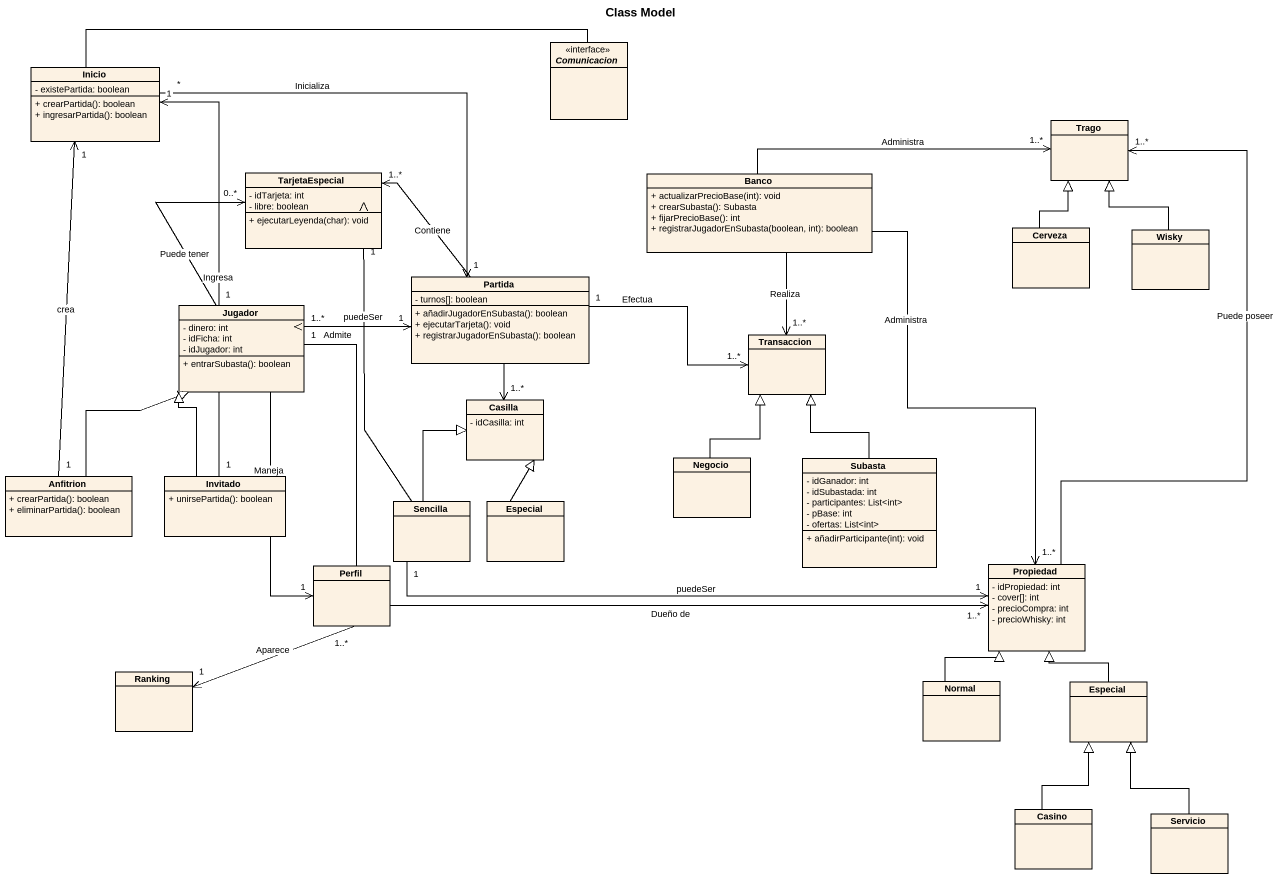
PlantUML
@startuml
title Class Model
hide circle
hide empty members
skinparam classAttributeIconSize 0
class Inicio {
  - existePartida: boolean
  + crearPartida(): boolean
  + ingresarPartida(): boolean
}
interface Comunicacion <<interface>>
class Trago
class TarjetaEspecial {
  - idTarjeta: int
  - libre: boolean
  + ejecutarLeyenda(char): void
}
class Banco {
  + actualizarPrecioBase(int): void
  + crearSubasta(): Subasta
  + fijarPrecioBase(): int
  + registrarJugadorEnSubasta(boolean, int): boolean
}
class Cerveza
class Wisky
class Jugador {
  - dinero: int
  - idFicha: int
  - idJugador: int
  + entrarSubasta(): boolean
}
class Partida {
  - turnos[]: boolean
  + añadirJugadorEnSubasta(): boolean
  + ejecutarTarjeta(): void
  + registrarJugadorEnSubasta(): boolean
}
class Transaccion
class Casilla {
  - idCasilla: int
}
class Negocio
class Subasta {
  - idGanador: int
  - idSubastada: int
  - participantes: List<int>
  - pBase: int
  - ofertas: List<int>
  + añadirParticipante(int): void
}
class Anfitrion {
  + crearPartida(): boolean
  + eliminarPartida(): boolean
}
class Invitado {
  + unirsePartida(): boolean
}
class Sencilla
class Especial
class Perfil
class Propiedad {
  - idPropiedad: int
  - cover[]: int
  - precioCompra: int
  - precioWhisky: int
}
class Ranking
class Normal
class "Especial" as Especial_2
class Casino
class Servicio
Inicio -right- Comunicacion
Inicio "*" -right-> "1" Partida : Inicializa
Banco -right-> "1..*" Trago : Administra
Banco --> "1..*" Transaccion : Realiza
Banco --> "1..*" Propiedad : Administra
Cerveza -up-|> Trago
Wisky -up-|> Trago
Jugador "1" -up-> "0..*" TarjetaEspecial : Puede tener
Jugador --> "1" Perfil : Maneja
Jugador "1" -right-> "1..*" Propiedad : Dueño de
Partida -left-> "1..*" TarjetaEspecial : Contiene
Partida "1" <-left-> "1..*" Jugador : Admite
Partida "1" -right-> "1..*" Transaccion : Efectua
Partida --> "1..*" Casilla
Negocio -up-|> Transaccion
Subasta -up-|> Transaccion
Anfitrion "1" -up-> "1" Inicio : crea
Anfitrion -up-|> Jugador
Invitado "1" -up-> "1" Inicio : Ingresa
Invitado -up-|> Jugador
Sencilla -up-> "1" TarjetaEspecial : puedeSer
Sencilla -up-|> Casilla
Sencilla "1" -right-> "1" Propiedad : puedeSer
Especial -up-|> Casilla
Perfil "1..*" -left-> "1" Ranking : Aparece
Propiedad -up-> "1..*" Trago : Puede poseer
Normal -up-|> Propiedad
Especial_2 -up-|> Propiedad
Casino -up-|> Especial_2
Servicio -up-|> Especial_2
@enduml
